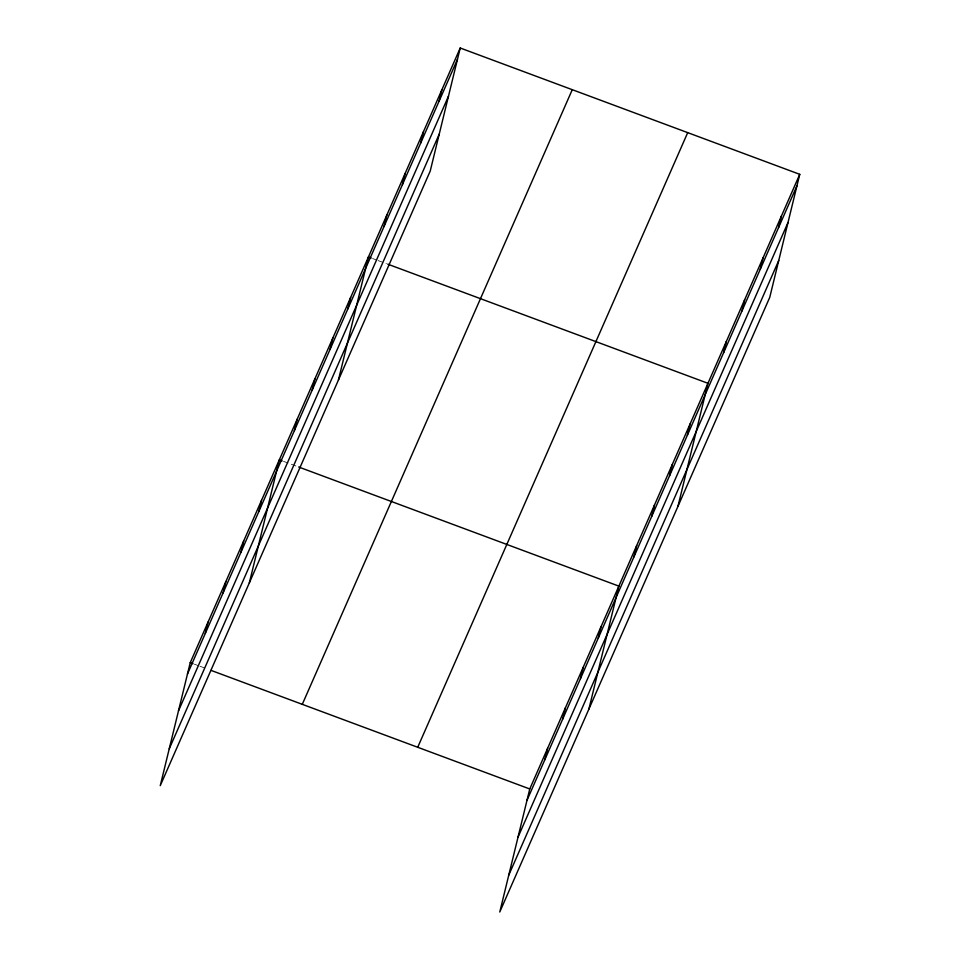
<?xml version="1.0" encoding="UTF-8"?>
<svg xmlns="http://www.w3.org/2000/svg" width="960" height="960" viewBox="0 0 960 960"><rect width="100%" height="100%" fill="white"/><g stroke="black" fill="none" stroke-linecap="round" stroke-linejoin="round"><path stroke-width="0.72" stroke-dasharray="4.8 3.6" d="M372.576 258.528L376.728 260.064M378.108 260.58L386.412 263.664M283.488 461.352L297.324 466.5M194.388 664.188L198.54 665.736M199.92 666.252L205.464 668.304"/><path stroke-width="1.44" d="M460.224 48L190.248 662.64L160.248 785.676L430.236 171.036L460.224 48L799.752 174.324L769.752 297.36L499.776 912L529.764 788.964L799.752 174.324M205.296 633.432L208.056 622.08M223.116 592.86L225.876 581.508M240.936 552.3L243.696 540.948M258.756 511.728L261.516 500.376M249.348 582.852L279.336 459.816L282.108 460.836M294.384 430.596L297.156 419.244M312.204 390.036L314.976 378.684M330.024 349.464L332.796 338.112M347.844 308.892L350.616 297.552M338.436 380.016L368.424 256.98L371.196 258.012M384.024 226.536L386.784 215.184M402.384 184.74L405.144 173.388M420.744 142.944L423.504 131.592M439.092 101.148L441.864 89.796M544.824 759.756L547.584 748.404M562.644 719.184L565.404 707.832M580.464 678.612L583.224 667.272M598.272 638.052L601.044 626.7M588.876 709.164L618.864 586.128L298.704 467.016M633.912 556.92L636.684 545.568M651.732 516.348L654.504 504.996M669.552 475.788L672.324 464.436M687.372 435.216L690.144 423.864M677.964 506.328L707.952 383.304L387.792 264.18M723.552 352.86L726.312 341.508M741.912 311.064L744.672 299.712M760.26 269.268L763.032 257.916M778.62 227.472L781.392 216.12M187.476 673.992L457.452 59.352M178.488 710.856L448.476 96.204M169.236 748.824L439.212 134.184M302.292 704.328L572.268 89.688M417.72 747.276L687.708 132.636M527.004 800.316L796.98 185.676M518.016 837.168L788.004 222.528M508.764 875.148L778.74 260.496M190.248 662.64L193.008 663.672M210.996 670.368L529.764 788.964"/></g></svg>
